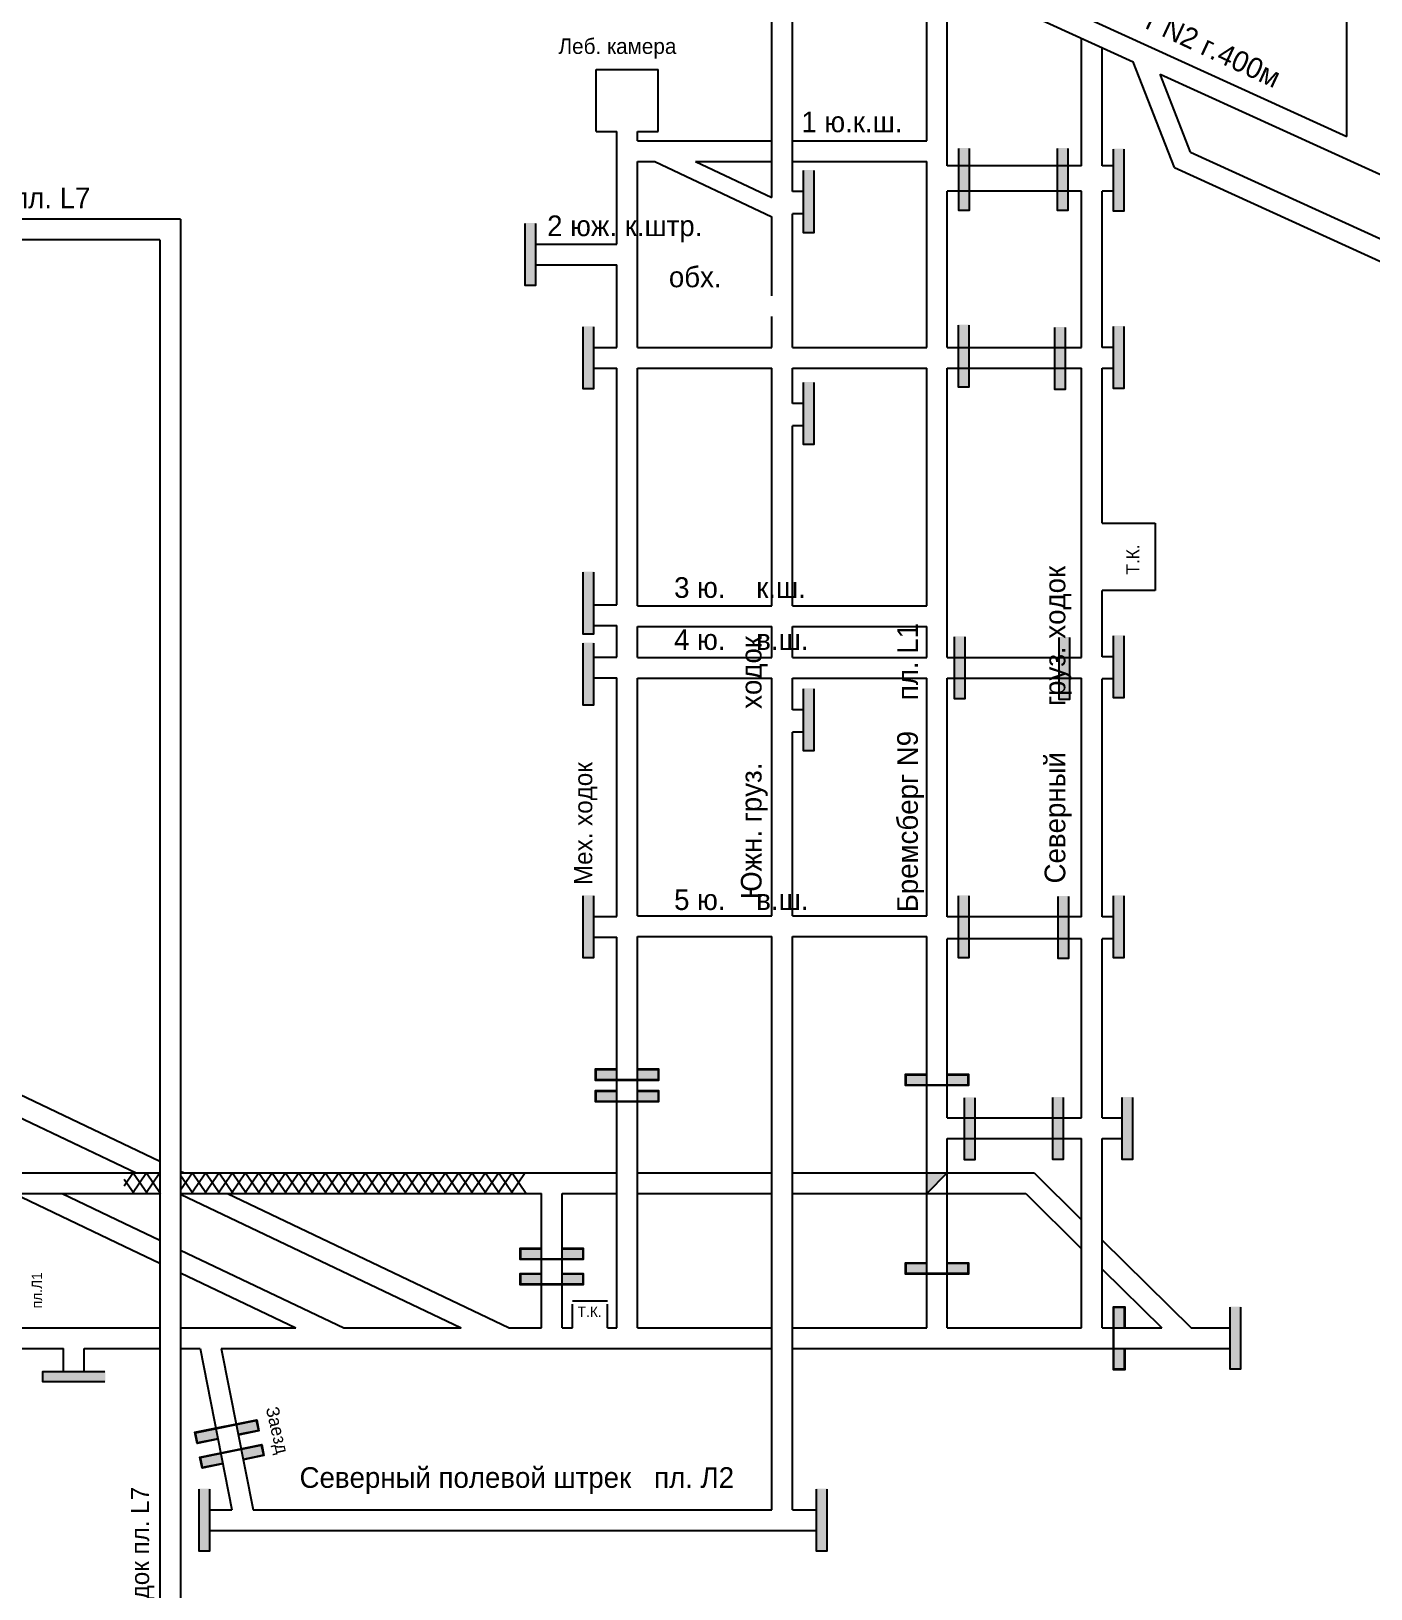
# Model space of a CAD drawing. Header units: millimetres. Extents: x -1405 to 845, y -609 to 518.
# Drawn here: x 71.1 to 330.5, y -354.2 to -52.7 of the extents above; entities that cross this region are included whole.
import ezdxf

# ---------------------------------------------------------------- set-up
doc = ezdxf.new("R2010")
doc.units = ezdxf.units.MM
doc.layers.add('Двери', color=7, linetype='Continuous')
doc.layers.add('Перемычки', color=7, linetype='Continuous')

msp = doc.modelspace()

# ---------------------------------------------------------------- hatches: boundary and pattern name
h = msp.add_hatch(color=256)
h.paths.add_polyline_path([(111.23, -324.44), (115.25, -323.63), (114.81, -321.47), (110.79, -322.28), (110.81, -322.38), (114.73, -321.59), (115.13, -323.55), (111.21, -324.34)])
h.paths.add_polyline_path([(106.89, -323.17), (110.81, -322.38), (110.79, -322.28), (106.87, -323.07)])
h.paths.add_polyline_path([(103.29, -326.04), (107.31, -325.23), (107.29, -325.13), (103.37, -325.92), (102.97, -323.96), (106.89, -323.17), (106.87, -323.07), (102.85, -323.89)])
h = msp.add_hatch(color=3)
h.paths.add_polyline_path([(115.13, -323.55), (114.73, -321.59), (110.81, -322.38), (111.21, -324.34)])
h.paths.add_polyline_path([(102.97, -323.96), (103.37, -325.92), (107.29, -325.13), (106.89, -323.17)])
h = msp.add_hatch(color=256)
h.paths.add_polyline_path([(112.19, -329.22), (116.21, -328.4), (115.78, -326.25), (111.76, -327.06), (111.78, -327.16), (115.7, -326.37), (116.1, -328.33), (112.17, -329.12)])
h.paths.add_polyline_path([(107.86, -327.95), (111.78, -327.16), (111.76, -327.06), (107.84, -327.85)])
h.paths.add_polyline_path([(104.26, -330.82), (108.27, -330.01), (108.25, -329.91), (104.33, -330.7), (103.94, -328.74), (107.86, -327.95), (107.84, -327.85), (103.82, -328.67)])
h = msp.add_hatch(color=3)
h.paths.add_polyline_path([(116.1, -328.33), (115.7, -326.37), (111.78, -327.16), (112.17, -329.12)])
h.paths.add_polyline_path([(103.94, -328.74), (104.33, -330.7), (108.25, -329.91), (107.86, -327.95)])
at = {"layer": 'Двери'}
h = msp.add_hatch(color=256, dxfattribs=at)
h.paths.add_polyline_path([(184.52, -253.58), (180.42, -253.58), (180.42, -255.78), (184.52, -255.78), (184.52, -255.68), (180.52, -255.68), (180.52, -253.68), (184.52, -253.68)])
h.paths.add_polyline_path([(188.52, -255.68), (184.52, -255.68), (184.52, -255.78), (188.52, -255.78)])
h.paths.add_polyline_path([(192.62, -253.58), (188.52, -253.58), (188.52, -253.68), (192.52, -253.68), (192.52, -255.68), (188.52, -255.68), (188.52, -255.78), (192.62, -255.78)])
h = msp.add_hatch(color=3, dxfattribs=at)
h.paths.add_polyline_path([(180.52, -253.68), (180.52, -255.68), (184.52, -255.68), (184.52, -253.68)])
h.paths.add_polyline_path([(192.52, -255.68), (192.52, -253.68), (188.52, -253.68), (188.52, -255.68)])
h = msp.add_hatch(color=256, dxfattribs=at)
h.paths.add_polyline_path([(244.52, -254.58), (240.42, -254.58), (240.42, -256.78), (244.52, -256.78), (244.52, -256.68), (240.52, -256.68), (240.52, -254.68), (244.52, -254.68)])
h.paths.add_polyline_path([(248.52, -256.68), (244.52, -256.68), (244.52, -256.78), (248.52, -256.78)])
h.paths.add_polyline_path([(252.62, -254.58), (248.52, -254.58), (248.52, -254.68), (252.52, -254.68), (252.52, -256.68), (248.52, -256.68), (248.52, -256.78), (252.62, -256.78)])
h = msp.add_hatch(color=3, dxfattribs=at)
h.paths.add_polyline_path([(240.52, -254.68), (240.52, -256.68), (244.52, -256.68), (244.52, -254.68)])
h.paths.add_polyline_path([(252.52, -256.68), (252.52, -254.68), (248.52, -254.68), (248.52, -256.68)])
h = msp.add_hatch(color=256, dxfattribs=at)
h.paths.add_polyline_path([(184.52, -257.74), (180.42, -257.74), (180.42, -259.94), (184.52, -259.94), (184.52, -259.84), (180.52, -259.84), (180.52, -257.84), (184.52, -257.84)])
h.paths.add_polyline_path([(188.52, -259.84), (184.52, -259.84), (184.52, -259.94), (188.52, -259.94)])
h.paths.add_polyline_path([(192.62, -257.74), (188.52, -257.74), (188.52, -257.84), (192.52, -257.84), (192.52, -259.84), (188.52, -259.84), (188.52, -259.94), (192.62, -259.94)])
h = msp.add_hatch(color=3, dxfattribs=at)
h.paths.add_polyline_path([(180.52, -257.84), (180.52, -259.84), (184.52, -259.84), (184.52, -257.84)])
h.paths.add_polyline_path([(192.52, -259.84), (192.52, -257.84), (188.52, -257.84), (188.52, -259.84)])
msp.add_hatch(color=256, dxfattribs=at).paths.add_polyline_path([(248.52, -273.69), (244.52, -273.69), (244.52, -277.69)])
h = msp.add_hatch(color=256, dxfattribs=at)
h.paths.add_polyline_path([(169.92, -288.26), (165.82, -288.26), (165.82, -290.46), (169.92, -290.46), (169.92, -290.36), (165.92, -290.36), (165.92, -288.36), (169.92, -288.36)])
h.paths.add_polyline_path([(173.92, -290.36), (169.92, -290.36), (169.92, -290.46), (173.92, -290.46)])
h.paths.add_polyline_path([(178.02, -288.26), (173.92, -288.26), (173.92, -288.36), (177.92, -288.36), (177.92, -290.36), (173.92, -290.36), (173.92, -290.46), (178.02, -290.46)])
h = msp.add_hatch(color=3, dxfattribs=at)
h.paths.add_polyline_path([(165.92, -288.36), (165.92, -290.36), (169.92, -290.36), (169.92, -288.36)])
h.paths.add_polyline_path([(177.92, -290.36), (177.92, -288.36), (173.92, -288.36), (173.92, -290.36)])
h = msp.add_hatch(color=256, dxfattribs=at)
h.paths.add_polyline_path([(244.52, -291.06), (240.42, -291.06), (240.42, -293.26), (244.52, -293.26), (244.52, -293.16), (240.52, -293.16), (240.52, -291.16), (244.52, -291.16)])
h.paths.add_polyline_path([(248.52, -293.16), (244.52, -293.16), (244.52, -293.26), (248.52, -293.26)])
h.paths.add_polyline_path([(252.62, -291.06), (248.52, -291.06), (248.52, -291.16), (252.52, -291.16), (252.52, -293.16), (248.52, -293.16), (248.52, -293.26), (252.62, -293.26)])
h = msp.add_hatch(color=3, dxfattribs=at)
h.paths.add_polyline_path([(240.52, -291.16), (240.52, -293.16), (244.52, -293.16), (244.52, -291.16)])
h.paths.add_polyline_path([(252.52, -293.16), (252.52, -291.16), (248.52, -291.16), (248.52, -293.16)])
h = msp.add_hatch(color=256, dxfattribs=at)
h.paths.add_polyline_path([(169.92, -293.13), (165.82, -293.13), (165.82, -295.33), (169.92, -295.33), (169.92, -295.23), (165.92, -295.23), (165.92, -293.23), (169.92, -293.23)])
h.paths.add_polyline_path([(173.92, -295.23), (169.92, -295.23), (169.92, -295.33), (173.92, -295.33)])
h.paths.add_polyline_path([(178.02, -293.13), (173.92, -293.13), (173.92, -293.23), (177.92, -293.23), (177.92, -295.23), (173.92, -295.23), (173.92, -295.33), (178.02, -295.33)])
h = msp.add_hatch(color=3, dxfattribs=at)
h.paths.add_polyline_path([(165.92, -293.23), (165.92, -295.23), (169.92, -295.23), (169.92, -293.23)])
h.paths.add_polyline_path([(177.92, -295.23), (177.92, -293.23), (173.92, -293.23), (173.92, -295.23)])
h = msp.add_hatch(color=256, dxfattribs=at)
h.paths.add_polyline_path([(282.88, -303.68), (282.88, -299.58), (280.68, -299.58), (280.68, -303.68), (280.78, -303.68), (280.78, -299.68), (282.78, -299.68), (282.78, -303.68)])
h.paths.add_polyline_path([(280.78, -307.68), (280.78, -303.68), (280.68, -303.68), (280.68, -307.68)])
h.paths.add_polyline_path([(282.88, -311.78), (282.88, -307.68), (282.78, -307.68), (282.78, -311.68), (280.78, -311.68), (280.78, -307.68), (280.68, -307.68), (280.68, -311.78)])
h = msp.add_hatch(color=3, dxfattribs=at)
h.paths.add_polyline_path([(282.78, -299.68), (280.78, -299.68), (280.78, -303.68), (282.78, -303.68)])
h.paths.add_polyline_path([(280.78, -311.68), (282.78, -311.68), (282.78, -307.68), (280.78, -307.68)])
at = {"layer": 'Перемычки'}
h = msp.add_hatch(color=256, dxfattribs=at)
h.paths.add_polyline_path([(252.86, -87.53), (252.86, -83.43), (252.76, -83.43), (252.76, -87.43), (250.76, -87.43), (250.76, -83.43), (250.66, -83.43), (250.66, -87.53)])
h.paths.add_polyline_path([(252.76, -83.43), (252.86, -83.43), (252.86, -75.33), (250.66, -75.33), (250.66, -83.43), (250.76, -83.43), (250.76, -75.43), (252.76, -75.43)])
h = msp.add_hatch(color=256, dxfattribs=at)
h.paths.add_polyline_path([(271.96, -87.53), (271.96, -83.43), (271.86, -83.43), (271.86, -87.43), (269.86, -87.43), (269.86, -83.43), (269.76, -83.43), (269.76, -87.53)])
h.paths.add_polyline_path([(271.86, -83.43), (271.96, -83.43), (271.96, -75.33), (269.76, -75.33), (269.76, -83.43), (269.86, -83.43), (269.86, -75.43), (271.86, -75.43)])
h = msp.add_hatch(color=3, dxfattribs=at)
h.paths.add_polyline_path([(250.76, -87.43), (252.76, -87.43), (252.76, -83.43), (250.76, -83.43)])
h.paths.add_polyline_path([(252.76, -79.43), (250.76, -79.43), (250.76, -83.43), (252.76, -83.43)])
h.paths.add_polyline_path([(252.76, -79.43), (252.76, -75.43), (250.76, -75.43), (250.76, -79.43)])
h = msp.add_hatch(color=3, dxfattribs=at)
h.paths.add_polyline_path([(269.86, -87.43), (271.86, -87.43), (271.86, -83.43), (269.86, -83.43)])
h.paths.add_polyline_path([(271.86, -79.43), (269.86, -79.43), (269.86, -83.43), (271.86, -83.43)])
h.paths.add_polyline_path([(271.86, -79.43), (271.86, -75.43), (269.86, -75.43), (269.86, -79.43)])
h = msp.add_hatch(color=256, dxfattribs=at)
h.paths.add_polyline_path([(282.78, -87.68), (282.78, -83.58), (282.68, -83.58), (282.68, -87.58), (280.68, -87.58), (280.68, -83.58), (280.58, -83.58), (280.58, -87.68)])
h.paths.add_polyline_path([(282.68, -83.58), (282.78, -83.58), (282.78, -75.48), (280.58, -75.48), (280.58, -83.58), (280.68, -83.58), (280.68, -75.58), (282.68, -75.58)])
h = msp.add_hatch(color=3, dxfattribs=at)
h.paths.add_polyline_path([(280.68, -87.58), (282.68, -87.58), (282.68, -83.58), (280.68, -83.58)])
h.paths.add_polyline_path([(282.68, -79.58), (280.68, -79.58), (280.68, -83.58), (282.68, -83.58)])
h.paths.add_polyline_path([(282.68, -79.58), (282.68, -75.58), (280.68, -75.58), (280.68, -79.58)])
h = msp.add_hatch(color=256, dxfattribs=at)
h.paths.add_polyline_path([(222.78, -91.84), (222.78, -87.74), (222.68, -87.74), (222.68, -91.74), (220.68, -91.74), (220.68, -87.74), (220.58, -87.74), (220.58, -91.84)])
h.paths.add_polyline_path([(222.68, -87.74), (222.78, -87.74), (222.78, -79.64), (220.58, -79.64), (220.58, -87.74), (220.68, -87.74), (220.68, -79.74), (222.68, -79.74)])
h = msp.add_hatch(color=3, dxfattribs=at)
h.paths.add_polyline_path([(220.68, -91.74), (222.68, -91.74), (222.68, -87.74), (220.68, -87.74)])
h.paths.add_polyline_path([(222.68, -83.74), (220.68, -83.74), (220.68, -87.74), (222.68, -87.74)])
h.paths.add_polyline_path([(222.68, -83.74), (222.68, -79.74), (220.68, -79.74), (220.68, -83.74)])
h = msp.add_hatch(color=256, dxfattribs=at)
h.paths.add_polyline_path([(168.87, -102.07), (168.87, -97.97), (168.77, -97.97), (168.77, -101.97), (166.77, -101.97), (166.77, -97.97), (166.67, -97.97), (166.67, -102.07)])
h.paths.add_polyline_path([(168.77, -97.97), (168.87, -97.97), (168.87, -89.87), (166.67, -89.87), (166.67, -97.97), (166.77, -97.97), (166.77, -89.97), (168.77, -89.97)])
h = msp.add_hatch(color=3, dxfattribs=at)
h.paths.add_polyline_path([(166.77, -101.97), (168.77, -101.97), (168.77, -97.97), (166.77, -97.97)])
h.paths.add_polyline_path([(168.77, -93.97), (166.77, -93.97), (166.77, -97.97), (168.77, -97.97)])
h.paths.add_polyline_path([(168.77, -93.97), (168.77, -89.97), (166.77, -89.97), (166.77, -93.97)])
h = msp.add_hatch(color=256, dxfattribs=at)
h.paths.add_polyline_path([(180.09, -122.07), (180.09, -117.97), (179.99, -117.97), (179.99, -121.97), (177.99, -121.97), (177.99, -117.97), (177.89, -117.97), (177.89, -122.07)])
h.paths.add_polyline_path([(179.99, -117.97), (180.09, -117.97), (180.09, -109.87), (177.89, -109.87), (177.89, -117.97), (177.99, -117.97), (177.99, -109.97), (179.99, -109.97)])
h = msp.add_hatch(color=3, dxfattribs=at)
h.paths.add_polyline_path([(177.99, -121.97), (179.99, -121.97), (179.99, -117.97), (177.99, -117.97)])
h.paths.add_polyline_path([(179.99, -113.97), (177.99, -113.97), (177.99, -117.97), (179.99, -117.97)])
h.paths.add_polyline_path([(179.99, -113.97), (179.99, -109.97), (177.99, -109.97), (177.99, -113.97)])
h = msp.add_hatch(color=256, dxfattribs=at)
h.paths.add_polyline_path([(252.78, -121.76), (252.78, -117.66), (252.68, -117.66), (252.68, -121.66), (250.68, -121.66), (250.68, -117.66), (250.58, -117.66), (250.58, -121.76)])
h.paths.add_polyline_path([(252.68, -117.66), (252.78, -117.66), (252.78, -109.56), (250.58, -109.56), (250.58, -117.66), (250.68, -117.66), (250.68, -109.66), (252.68, -109.66)])
h = msp.add_hatch(color=3, dxfattribs=at)
h.paths.add_polyline_path([(250.68, -121.66), (252.68, -121.66), (252.68, -117.66), (250.68, -117.66)])
h.paths.add_polyline_path([(252.68, -113.66), (250.68, -113.66), (250.68, -117.66), (252.68, -117.66)])
h.paths.add_polyline_path([(252.68, -113.66), (252.68, -109.66), (250.68, -109.66), (250.68, -113.66)])
h = msp.add_hatch(color=256, dxfattribs=at)
h.paths.add_polyline_path([(271.45, -122.17), (271.45, -118.07), (271.35, -118.07), (271.35, -122.07), (269.35, -122.07), (269.35, -118.07), (269.25, -118.07), (269.25, -122.17)])
h.paths.add_polyline_path([(271.35, -118.07), (271.45, -118.07), (271.45, -109.97), (269.25, -109.97), (269.25, -118.07), (269.35, -118.07), (269.35, -110.07), (271.35, -110.07)])
h = msp.add_hatch(color=3, dxfattribs=at)
h.paths.add_polyline_path([(269.35, -122.07), (271.35, -122.07), (271.35, -118.07), (269.35, -118.07)])
h.paths.add_polyline_path([(271.35, -114.07), (269.35, -114.07), (269.35, -118.07), (271.35, -118.07)])
h.paths.add_polyline_path([(271.35, -114.07), (271.35, -110.07), (269.35, -110.07), (269.35, -114.07)])
h = msp.add_hatch(color=256, dxfattribs=at)
h.paths.add_polyline_path([(282.78, -122), (282.78, -117.9), (282.68, -117.9), (282.68, -121.9), (280.68, -121.9), (280.68, -117.9), (280.58, -117.9), (280.58, -122)])
h.paths.add_polyline_path([(282.68, -117.9), (282.78, -117.9), (282.78, -109.8), (280.58, -109.8), (280.58, -117.9), (280.68, -117.9), (280.68, -109.9), (282.68, -109.9)])
h = msp.add_hatch(color=3, dxfattribs=at)
h.paths.add_polyline_path([(280.68, -121.9), (282.68, -121.9), (282.68, -117.9), (280.68, -117.9)])
h.paths.add_polyline_path([(282.68, -113.9), (280.68, -113.9), (280.68, -117.9), (282.68, -117.9)])
h.paths.add_polyline_path([(282.68, -113.9), (282.68, -109.9), (280.68, -109.9), (280.68, -113.9)])
h = msp.add_hatch(color=256, dxfattribs=at)
h.paths.add_polyline_path([(222.78, -132.85), (222.78, -128.75), (222.68, -128.75), (222.68, -132.75), (220.68, -132.75), (220.68, -128.75), (220.58, -128.75), (220.58, -132.85)])
h.paths.add_polyline_path([(222.68, -128.75), (222.78, -128.75), (222.78, -120.65), (220.58, -120.65), (220.58, -128.75), (220.68, -128.75), (220.68, -120.75), (222.68, -120.75)])
h = msp.add_hatch(color=3, dxfattribs=at)
h.paths.add_polyline_path([(220.68, -132.75), (222.68, -132.75), (222.68, -128.75), (220.68, -128.75)])
h.paths.add_polyline_path([(222.68, -124.75), (220.68, -124.75), (220.68, -128.75), (222.68, -128.75)])
h.paths.add_polyline_path([(222.68, -124.75), (222.68, -120.75), (220.68, -120.75), (220.68, -124.75)])
h = msp.add_hatch(color=256, dxfattribs=at)
h.paths.add_polyline_path([(180.09, -169.54), (180.09, -165.44), (179.99, -165.44), (179.99, -169.44), (177.99, -169.44), (177.99, -165.44), (177.89, -165.44), (177.89, -169.54)])
h.paths.add_polyline_path([(179.99, -165.44), (180.09, -165.44), (180.09, -157.34), (177.89, -157.34), (177.89, -165.44), (177.99, -165.44), (177.99, -157.44), (179.99, -157.44)])
h = msp.add_hatch(color=3, dxfattribs=at)
h.paths.add_polyline_path([(177.99, -169.44), (179.99, -169.44), (179.99, -165.44), (177.99, -165.44)])
h.paths.add_polyline_path([(179.99, -161.44), (177.99, -161.44), (177.99, -165.44), (179.99, -165.44)])
h.paths.add_polyline_path([(179.99, -161.44), (179.99, -157.44), (177.99, -157.44), (177.99, -161.44)])
h = msp.add_hatch(color=256, dxfattribs=at)
h.paths.add_polyline_path([(180.09, -183.29), (180.09, -179.19), (179.99, -179.19), (179.99, -183.19), (177.99, -183.19), (177.99, -179.19), (177.89, -179.19), (177.89, -183.29)])
h.paths.add_polyline_path([(179.99, -179.19), (180.09, -179.19), (180.09, -171.09), (177.89, -171.09), (177.89, -179.19), (177.99, -179.19), (177.99, -171.19), (179.99, -171.19)])
h = msp.add_hatch(color=3, dxfattribs=at)
h.paths.add_polyline_path([(177.99, -183.19), (179.99, -183.19), (179.99, -179.19), (177.99, -179.19)])
h.paths.add_polyline_path([(179.99, -175.19), (177.99, -175.19), (177.99, -179.19), (179.99, -179.19)])
h.paths.add_polyline_path([(179.99, -175.19), (179.99, -171.19), (177.99, -171.19), (177.99, -175.19)])
h = msp.add_hatch(color=256, dxfattribs=at)
h.paths.add_polyline_path([(252.02, -182.05), (252.02, -177.95), (251.92, -177.95), (251.92, -181.95), (249.92, -181.95), (249.92, -177.95), (249.82, -177.95), (249.82, -182.05)])
h.paths.add_polyline_path([(251.92, -177.95), (252.02, -177.95), (252.02, -169.85), (249.82, -169.85), (249.82, -177.95), (249.92, -177.95), (249.92, -169.95), (251.92, -169.95)])
h = msp.add_hatch(color=3, dxfattribs=at)
h.paths.add_polyline_path([(249.92, -181.95), (251.92, -181.95), (251.92, -177.95), (249.92, -177.95)])
h.paths.add_polyline_path([(251.92, -173.95), (249.92, -173.95), (249.92, -177.95), (251.92, -177.95)])
h.paths.add_polyline_path([(251.92, -173.95), (251.92, -169.95), (249.92, -169.95), (249.92, -173.95)])
h = msp.add_hatch(color=256, dxfattribs=at)
h.paths.add_polyline_path([(272.29, -182.2), (272.29, -178.1), (272.19, -178.1), (272.19, -182.1), (270.19, -182.1), (270.19, -178.1), (270.09, -178.1), (270.09, -182.2)])
h.paths.add_polyline_path([(272.19, -178.1), (272.29, -178.1), (272.29, -170), (270.09, -170), (270.09, -178.1), (270.19, -178.1), (270.19, -170.1), (272.19, -170.1)])
h = msp.add_hatch(color=3, dxfattribs=at)
h.paths.add_polyline_path([(270.19, -182.1), (272.19, -182.1), (272.19, -178.1), (270.19, -178.1)])
h.paths.add_polyline_path([(272.19, -174.1), (270.19, -174.1), (270.19, -178.1), (272.19, -178.1)])
h.paths.add_polyline_path([(272.19, -174.1), (272.19, -170.1), (270.19, -170.1), (270.19, -174.1)])
h = msp.add_hatch(color=256, dxfattribs=at)
h.paths.add_polyline_path([(282.78, -181.85), (282.78, -177.75), (282.68, -177.75), (282.68, -181.75), (280.68, -181.75), (280.68, -177.75), (280.58, -177.75), (280.58, -181.85)])
h.paths.add_polyline_path([(282.68, -177.75), (282.78, -177.75), (282.78, -169.65), (280.58, -169.65), (280.58, -177.75), (280.68, -177.75), (280.68, -169.75), (282.68, -169.75)])
h = msp.add_hatch(color=3, dxfattribs=at)
h.paths.add_polyline_path([(280.68, -181.75), (282.68, -181.75), (282.68, -177.75), (280.68, -177.75)])
h.paths.add_polyline_path([(282.68, -173.75), (280.68, -173.75), (280.68, -177.75), (282.68, -177.75)])
h.paths.add_polyline_path([(282.68, -173.75), (282.68, -169.75), (280.68, -169.75), (280.68, -173.75)])
h = msp.add_hatch(color=256, dxfattribs=at)
h.paths.add_polyline_path([(222.78, -192.13), (222.78, -188.03), (222.68, -188.03), (222.68, -192.03), (220.68, -192.03), (220.68, -188.03), (220.58, -188.03), (220.58, -192.13)])
h.paths.add_polyline_path([(222.68, -188.03), (222.78, -188.03), (222.78, -179.93), (220.58, -179.93), (220.58, -188.03), (220.68, -188.03), (220.68, -180.03), (222.68, -180.03)])
h = msp.add_hatch(color=3, dxfattribs=at)
h.paths.add_polyline_path([(220.68, -192.03), (222.68, -192.03), (222.68, -188.03), (220.68, -188.03)])
h.paths.add_polyline_path([(222.68, -184.03), (220.68, -184.03), (220.68, -188.03), (222.68, -188.03)])
h.paths.add_polyline_path([(222.68, -184.03), (222.68, -180.03), (220.68, -180.03), (220.68, -184.03)])
h = msp.add_hatch(color=256, dxfattribs=at)
h.paths.add_polyline_path([(180.09, -232.16), (180.09, -228.06), (179.99, -228.06), (179.99, -232.06), (177.99, -232.06), (177.99, -228.06), (177.89, -228.06), (177.89, -232.16)])
h.paths.add_polyline_path([(179.99, -228.06), (180.09, -228.06), (180.09, -219.96), (177.89, -219.96), (177.89, -228.06), (177.99, -228.06), (177.99, -220.06), (179.99, -220.06)])
h = msp.add_hatch(color=256, dxfattribs=at)
h.paths.add_polyline_path([(252.78, -232.19), (252.78, -228.09), (252.68, -228.09), (252.68, -232.09), (250.68, -232.09), (250.68, -228.09), (250.58, -228.09), (250.58, -232.19)])
h.paths.add_polyline_path([(252.68, -228.09), (252.78, -228.09), (252.78, -219.99), (250.58, -219.99), (250.58, -228.09), (250.68, -228.09), (250.68, -220.09), (252.68, -220.09)])
h = msp.add_hatch(color=256, dxfattribs=at)
h.paths.add_polyline_path([(282.78, -232.17), (282.78, -228.07), (282.68, -228.07), (282.68, -232.07), (280.68, -232.07), (280.68, -228.07), (280.58, -228.07), (280.58, -232.17)])
h.paths.add_polyline_path([(282.68, -228.07), (282.78, -228.07), (282.78, -219.97), (280.58, -219.97), (280.58, -228.07), (280.68, -228.07), (280.68, -220.07), (282.68, -220.07)])
h = msp.add_hatch(color=3, dxfattribs=at)
h.paths.add_polyline_path([(177.99, -232.06), (179.99, -232.06), (179.99, -228.06), (177.99, -228.06)])
h.paths.add_polyline_path([(179.99, -224.06), (177.99, -224.06), (177.99, -228.06), (179.99, -228.06)])
h.paths.add_polyline_path([(179.99, -224.06), (179.99, -220.06), (177.99, -220.06), (177.99, -224.06)])
h = msp.add_hatch(color=3, dxfattribs=at)
h.paths.add_polyline_path([(250.68, -232.09), (252.68, -232.09), (252.68, -228.09), (250.68, -228.09)])
h.paths.add_polyline_path([(252.68, -224.09), (250.68, -224.09), (250.68, -228.09), (252.68, -228.09)])
h.paths.add_polyline_path([(252.68, -224.09), (252.68, -220.09), (250.68, -220.09), (250.68, -224.09)])
h = msp.add_hatch(color=256, dxfattribs=at)
h.paths.add_polyline_path([(272.11, -232.29), (272.11, -228.19), (272.01, -228.19), (272.01, -232.19), (270.01, -232.19), (270.01, -228.19), (269.91, -228.19), (269.91, -232.29)])
h.paths.add_polyline_path([(272.01, -228.19), (272.11, -228.19), (272.11, -220.09), (269.91, -220.09), (269.91, -228.19), (270.01, -228.19), (270.01, -220.19), (272.01, -220.19)])
h = msp.add_hatch(color=3, dxfattribs=at)
h.paths.add_polyline_path([(270.01, -232.19), (272.01, -232.19), (272.01, -228.19), (270.01, -228.19)])
h.paths.add_polyline_path([(272.01, -224.19), (270.01, -224.19), (270.01, -228.19), (272.01, -228.19)])
h.paths.add_polyline_path([(272.01, -224.19), (272.01, -220.19), (270.01, -220.19), (270.01, -224.19)])
h = msp.add_hatch(color=3, dxfattribs=at)
h.paths.add_polyline_path([(280.68, -232.07), (282.68, -232.07), (282.68, -228.07), (280.68, -228.07)])
h.paths.add_polyline_path([(282.68, -224.07), (280.68, -224.07), (280.68, -228.07), (282.68, -228.07)])
h.paths.add_polyline_path([(282.68, -224.07), (282.68, -220.07), (280.68, -220.07), (280.68, -224.07)])
h = msp.add_hatch(color=256, dxfattribs=at)
h.paths.add_polyline_path([(253.95, -271.24), (253.95, -267.14), (253.85, -267.14), (253.85, -271.14), (251.85, -271.14), (251.85, -267.14), (251.75, -267.14), (251.75, -271.24)])
h.paths.add_polyline_path([(253.85, -267.14), (253.95, -267.14), (253.95, -259.04), (251.75, -259.04), (251.75, -267.14), (251.85, -267.14), (251.85, -259.14), (253.85, -259.14)])
h = msp.add_hatch(color=3, dxfattribs=at)
h.paths.add_polyline_path([(251.85, -271.14), (253.85, -271.14), (253.85, -267.14), (251.85, -267.14)])
h.paths.add_polyline_path([(253.85, -263.14), (251.85, -263.14), (251.85, -267.14), (253.85, -267.14)])
h.paths.add_polyline_path([(253.85, -263.14), (253.85, -259.14), (251.85, -259.14), (251.85, -263.14)])
h = msp.add_hatch(color=256, dxfattribs=at)
h.paths.add_polyline_path([(271.02, -271.18), (271.02, -267.08), (270.92, -267.08), (270.92, -271.08), (268.92, -271.08), (268.92, -267.08), (268.82, -267.08), (268.82, -271.18)])
h.paths.add_polyline_path([(270.92, -267.08), (271.02, -267.08), (271.02, -258.98), (268.82, -258.98), (268.82, -267.08), (268.92, -267.08), (268.92, -259.08), (270.92, -259.08)])
h = msp.add_hatch(color=3, dxfattribs=at)
h.paths.add_polyline_path([(268.92, -271.08), (270.92, -271.08), (270.92, -267.08), (268.92, -267.08)])
h.paths.add_polyline_path([(270.92, -263.08), (268.92, -263.08), (268.92, -267.08), (270.92, -267.08)])
h.paths.add_polyline_path([(270.92, -263.08), (270.92, -259.08), (268.92, -259.08), (268.92, -263.08)])
h = msp.add_hatch(color=256, dxfattribs=at)
h.paths.add_polyline_path([(284.44, -271.18), (284.44, -267.08), (284.34, -267.08), (284.34, -271.08), (282.34, -271.08), (282.34, -267.08), (282.24, -267.08), (282.24, -271.18)])
h.paths.add_polyline_path([(284.34, -267.08), (284.44, -267.08), (284.44, -258.98), (282.24, -258.98), (282.24, -267.08), (282.34, -267.08), (282.34, -259.08), (284.34, -259.08)])
h = msp.add_hatch(color=3, dxfattribs=at)
h.paths.add_polyline_path([(282.34, -271.08), (284.34, -271.08), (284.34, -267.08), (282.34, -267.08)])
h.paths.add_polyline_path([(284.34, -263.08), (282.34, -263.08), (282.34, -267.08), (284.34, -267.08)])
h.paths.add_polyline_path([(284.34, -263.08), (284.34, -259.08), (282.34, -259.08), (282.34, -263.08)])
h = msp.add_hatch(color=256, dxfattribs=at)
h.paths.add_polyline_path([(305.4, -311.78), (305.4, -307.68), (305.3, -307.68), (305.3, -311.68), (303.3, -311.68), (303.3, -307.68), (303.2, -307.68), (303.2, -311.78)])
h.paths.add_polyline_path([(305.3, -307.68), (305.4, -307.68), (305.4, -299.58), (303.2, -299.58), (303.2, -307.68), (303.3, -307.68), (303.3, -299.68), (305.3, -299.68)])
h = msp.add_hatch(color=3, dxfattribs=at)
h.paths.add_polyline_path([(303.3, -311.68), (305.3, -311.68), (305.3, -307.68), (303.3, -307.68)])
h.paths.add_polyline_path([(305.3, -303.68), (303.3, -303.68), (303.3, -307.68), (305.3, -307.68)])
h.paths.add_polyline_path([(305.3, -303.68), (305.3, -299.68), (303.3, -299.68), (303.3, -303.68)])
h = msp.add_hatch(color=256, dxfattribs=at)
h.paths.add_polyline_path([(73.3, -314.2), (77.4, -314.2), (77.4, -314.1), (73.4, -314.1), (73.4, -312.1), (77.4, -312.1), (77.4, -312), (73.3, -312)])
h.paths.add_polyline_path([(77.4, -314.1), (77.4, -314.2), (85.5, -314.2), (85.5, -312), (77.4, -312), (77.4, -312.1), (85.4, -312.1), (85.4, -314.1)])
h = msp.add_hatch(color=3, dxfattribs=at)
h.paths.add_polyline_path([(73.4, -312.1), (73.4, -314.1), (77.4, -314.1), (77.4, -312.1)])
h.paths.add_polyline_path([(81.4, -314.1), (81.4, -312.1), (77.4, -312.1), (77.4, -314.1)])
h.paths.add_polyline_path([(81.4, -314.1), (85.4, -314.1), (85.4, -312.1), (81.4, -312.1)])
h = msp.add_hatch(color=256, dxfattribs=at)
h.paths.add_polyline_path([(105.76, -346.98), (105.76, -342.88), (105.66, -342.88), (105.66, -346.88), (103.66, -346.88), (103.66, -342.88), (103.56, -342.88), (103.56, -346.98)])
h.paths.add_polyline_path([(105.66, -342.88), (105.76, -342.88), (105.76, -334.78), (103.56, -334.78), (103.56, -342.88), (103.66, -342.88), (103.66, -334.88), (105.66, -334.88)])
h = msp.add_hatch(color=3, dxfattribs=at)
h.paths.add_polyline_path([(103.66, -346.88), (105.66, -346.88), (105.66, -342.88), (103.66, -342.88)])
h.paths.add_polyline_path([(105.66, -338.88), (103.66, -338.88), (103.66, -342.88), (105.66, -342.88)])
h.paths.add_polyline_path([(105.66, -338.88), (105.66, -334.88), (103.66, -334.88), (103.66, -338.88)])
h = msp.add_hatch(color=256, dxfattribs=at)
h.paths.add_polyline_path([(225.27, -346.98), (225.27, -342.88), (225.17, -342.88), (225.17, -346.88), (223.17, -346.88), (223.17, -342.88), (223.07, -342.88), (223.07, -346.98)])
h.paths.add_polyline_path([(225.17, -342.88), (225.27, -342.88), (225.27, -334.78), (223.07, -334.78), (223.07, -342.88), (223.17, -342.88), (223.17, -334.88), (225.17, -334.88)])
h = msp.add_hatch(color=3, dxfattribs=at)
h.paths.add_polyline_path([(223.17, -346.88), (225.17, -346.88), (225.17, -342.88), (223.17, -342.88)])
h.paths.add_polyline_path([(225.17, -338.88), (223.17, -338.88), (223.17, -342.88), (225.17, -342.88)])
h.paths.add_polyline_path([(225.17, -338.88), (225.17, -334.88), (223.17, -334.88), (223.17, -338.88)])

# ---------------------------------------------------------------- linework, layer by layer
for p, q in [((325.84, -73.13), (325.84, 287.32)), ((118.88, 16.89), (284.51, -58.67)), ((214.52, -84.95), (214.52, -26.74)), ((218.52, -83.8), (218.52, -28.56)), ((244.52, -73.97), (244.52, -40.42)), ((248.52, -78.82), (248.52, -42.25)), ((266.14, -45.89), (325.84, -73.13)), ((274.52, -78.82), (274.52, -54.11)), ((278.52, -65.1), (278.52, -55.94)), ((180.52, -72.19), (180.52, -60.19)), ((180.52, -60.19), (192.52, -60.19)), ((192.52, -64.19), (192.52, -60.19)), ((292.47, -79.11), (284.51, -58.67)), ((295.61, -76.14), (289.73, -61.05)), ((289.73, -61.05), (361.4, -93.75)), ((192.52, -72.19), (192.52, -64.19)), ((278.52, -78.82), (278.52, -65.1)), ((180.52, -72.19), (184.52, -72.19)), ((184.52, -93.97), (184.52, -72.19)), ((188.52, -73.97), (188.52, -72.19)), ((188.52, -72.19), (192.52, -72.19)), ((188.52, -73.97), (201.24, -73.97)), ((201.24, -73.97), (214.52, -73.97)), ((218.52, -73.97), (244.52, -73.97)), ((188.52, -77.97), (191.91, -77.97)), ((188.52, -107.97), (188.52, -77.97)), ((191.91, -77.97), (214.52, -88.69)), ((199.79, -77.97), (214.52, -84.95)), ((199.79, -77.97), (214.52, -77.97)), ((218.52, -77.97), (244.52, -77.97)), ((244.52, -113.97), (244.52, -77.97)), ((295.61, -76.14), (349.07, -100.53)), ((274.52, -78.82), (248.52, -78.82)), ((280.68, -78.82), (278.52, -78.82)), ((292.47, -79.11), (344.68, -102.92)), ((220.68, -83.8), (218.52, -83.8)), ((248.52, -113.97), (248.52, -83.72)), ((274.52, -83.72), (248.52, -83.72)), ((274.52, -113.97), (274.52, -83.72)), ((280.68, -83.72), (278.52, -83.72)), ((278.52, -113.97), (278.52, -83.72)), ((100.06, -89.11), (-20.89, -89.11)), ((100.06, -89.11), (100.06, -404.94)), ((214.52, -103.97), (214.52, -88.69)), ((218.52, -113.97), (218.52, -88.07)), ((220.68, -88.07), (218.52, -88.07)), ((96.06, -93.11), (-20.89, -93.11)), ((96.06, -93.11), (96.06, -404.92)), ((168.77, -93.97), (184.52, -93.97)), ((168.77, -97.97), (170.01, -97.97)), ((170.01, -97.97), (184.52, -97.97)), ((184.52, -107.97), (184.52, -97.97)), ((184.52, -113.97), (184.52, -107.97)), ((188.52, -113.97), (188.52, -107.97)), ((214.52, -113.97), (214.52, -107.97)), ((179.99, -113.97), (184.52, -113.97)), ((188.52, -113.97), (214.52, -113.97)), ((218.52, -113.97), (244.52, -113.97)), ((248.52, -113.97), (274.52, -113.97)), ((280.68, -113.97), (278.52, -113.97)), ((179.99, -117.97), (184.52, -117.97)), ((184.52, -163.78), (184.52, -117.97)), ((188.52, -163.97), (188.52, -117.97)), ((188.52, -117.97), (214.52, -117.97)), ((214.52, -163.97), (214.52, -117.97)), ((218.52, -117.97), (244.52, -117.97)), ((218.52, -124.82), (218.52, -117.97)), ((244.52, -163.97), (244.52, -117.97)), ((248.52, -173.97), (248.52, -117.97)), ((248.52, -117.97), (274.52, -117.97)), ((274.52, -173.97), (274.52, -117.97)), ((278.52, -147.94), (278.52, -117.97)), ((278.52, -117.97), (280.68, -117.97)), ((220.68, -124.82), (218.52, -124.82)), ((218.52, -163.97), (218.52, -129.09)), ((220.68, -129.09), (218.52, -129.09)), ((278.52, -147.94), (288.78, -147.94)), ((288.78, -147.94), (288.78, -161)), ((288.78, -161), (278.52, -161)), ((278.52, -173.81), (278.52, -161)), ((179.99, -163.78), (184.52, -163.78)), ((188.52, -163.97), (214.52, -163.97)), ((218.52, -163.97), (244.52, -163.97)), ((179.99, -167.78), (184.52, -167.78)), ((184.52, -173.9), (184.52, -167.78)), ((188.52, -173.97), (188.52, -167.97)), ((188.52, -167.97), (214.52, -167.97)), ((214.52, -173.97), (214.52, -167.97)), ((218.52, -173.97), (218.52, -167.97)), ((218.52, -167.97), (244.52, -167.97)), ((244.52, -173.97), (244.52, -167.97)), ((179.99, -173.9), (184.52, -173.9)), ((188.52, -173.97), (214.52, -173.97)), ((218.52, -173.97), (244.52, -173.97)), ((248.52, -173.97), (274.52, -173.97)), ((278.52, -172.37), (278.52, -172.37)), ((280.68, -173.81), (278.52, -173.81)), ((179.99, -177.9), (184.52, -177.9)), ((184.52, -224.06), (184.52, -177.9)), ((188.52, -223.97), (188.52, -177.97)), ((188.52, -177.97), (214.52, -177.97)), ((214.52, -223.97), (214.52, -177.97)), ((218.52, -177.97), (244.52, -177.97)), ((218.52, -184.1), (218.52, -177.97)), ((244.52, -223.97), (244.52, -177.97)), ((248.52, -224.15), (248.52, -177.97)), ((248.52, -177.97), (274.52, -177.97)), ((274.52, -224.15), (274.52, -177.97)), ((280.68, -178.08), (278.52, -178.08)), ((278.52, -224.13), (278.52, -178.08)), ((220.68, -184.1), (218.52, -184.1)), ((218.52, -223.97), (218.52, -188.37)), ((220.68, -188.37), (218.52, -188.37)), ((179.99, -224.06), (184.52, -224.06)), ((188.52, -223.97), (214.52, -223.97)), ((218.52, -223.97), (244.52, -223.97)), ((274.52, -224.15), (248.52, -224.15)), ((280.68, -224.13), (278.52, -224.13)), ((179.99, -228.06), (184.52, -228.06)), ((184.52, -303.69), (184.52, -228.06)), ((188.52, -303.69), (188.52, -227.97)), ((188.52, -227.97), (214.52, -227.97)), ((214.52, -338.89), (214.52, -227.97)), ((218.52, -338.89), (218.52, -227.97)), ((218.52, -227.97), (244.52, -227.97)), ((244.52, -303.69), (244.52, -227.97)), ((274.52, -228.42), (248.52, -228.42)), ((248.52, -263.01), (248.52, -228.42)), ((274.52, -263.01), (274.52, -228.42)), ((280.68, -228.4), (278.52, -228.4)), ((278.52, -263.01), (278.52, -228.4)), ((48.01, -252.96), (91.48, -273.69)), ((64.47, -256.37), (96.06, -271.44)), ((248.52, -263.01), (251.96, -263.01)), ((251.96, -263.01), (274.52, -263.01)), ((278.52, -263.01), (282.24, -263.01)), ((248.52, -303.69), (248.52, -267.01)), ((248.52, -267.01), (271.08, -267.01)), ((271.08, -267.01), (274.52, -267.01)), ((274.52, -303.69), (274.52, -267.01)), ((278.52, -303.69), (278.52, -267.01)), ((278.52, -267.01), (282.24, -267.01)), ((-56.81, -273.69), (96.06, -273.69)), ((90.91, -273.69), (89.16, -276.24)), ((93.48, -273.69), (90.75, -277.69)), ((90.91, -273.69), (93.64, -277.69)), ((96.06, -273.69), (93.33, -277.69)), ((93.48, -273.69), (96.21, -277.69)), ((100.06, -273.35), (100.78, -273.69)), ((100.06, -273.69), (184.52, -273.69)), ((102.36, -273.69), (100.06, -277.05)), ((100.06, -274.1), (102.51, -277.69)), ((104.94, -273.69), (102.21, -277.69)), ((102.36, -273.69), (105.09, -277.69)), ((107.52, -273.69), (104.79, -277.69)), ((104.94, -273.69), (107.67, -277.69)), ((110.09, -273.69), (107.36, -277.69)), ((107.52, -273.69), (110.25, -277.69)), ((112.67, -273.69), (109.94, -277.69)), ((110.09, -273.69), (112.82, -277.69)), ((115.25, -273.69), (112.52, -277.69)), ((112.67, -273.69), (115.4, -277.69)), ((117.83, -273.69), (115.1, -277.69)), ((115.25, -273.69), (117.98, -277.69)), ((120.41, -273.69), (117.68, -277.69)), ((117.83, -273.69), (120.56, -277.69)), ((122.99, -273.69), (120.26, -277.69)), ((120.41, -273.69), (123.14, -277.69)), ((125.56, -273.69), (122.83, -277.69)), ((122.99, -273.69), (125.71, -277.69)), ((128.14, -273.69), (125.41, -277.69)), ((125.56, -273.69), (128.29, -277.69)), ((130.72, -273.69), (127.99, -277.69)), ((128.14, -273.69), (130.87, -277.69)), ((133.3, -273.69), (130.57, -277.69)), ((130.72, -273.69), (133.45, -277.69)), ((135.88, -273.69), (133.15, -277.69)), ((133.3, -273.69), (136.03, -277.69)), ((138.45, -273.69), (135.72, -277.69)), ((135.88, -273.69), (138.61, -277.69)), ((141.03, -273.69), (138.3, -277.69)), ((138.45, -273.69), (141.18, -277.69)), ((143.61, -273.69), (140.88, -277.69)), ((141.03, -273.69), (143.76, -277.69)), ((146.19, -273.69), (143.46, -277.69)), ((143.61, -273.69), (146.34, -277.69)), ((148.77, -273.69), (146.04, -277.69)), ((146.19, -273.69), (148.92, -277.69)), ((151.34, -273.69), (148.62, -277.69)), ((148.77, -273.69), (151.5, -277.69)), ((153.92, -273.69), (151.19, -277.69)), ((151.34, -273.69), (154.07, -277.69)), ((156.5, -273.69), (153.77, -277.69)), ((153.92, -273.69), (156.65, -277.69)), ((159.08, -273.69), (156.35, -277.69)), ((156.5, -273.69), (159.23, -277.69)), ((161.66, -273.69), (158.93, -277.69)), ((159.08, -273.69), (161.81, -277.69)), ((164.24, -273.69), (161.51, -277.69)), ((161.66, -273.69), (164.39, -277.69)), ((166.81, -273.69), (164.08, -277.69)), ((164.24, -273.69), (166.97, -277.69)), ((188.52, -273.69), (214.52, -273.69)), ((218.52, -273.69), (265.34, -273.69)), ((248.52, -273.69), (244.52, -277.69)), ((265.34, -273.69), (274.52, -282.75)), ((89.16, -274.91), (91.06, -277.69)), ((67.55, -277.69), (89.16, -277.69)), ((67.88, -277.69), (89.16, -287.84)), ((77.17, -277.69), (89.16, -283.41)), ((89.16, -277.69), (96.06, -277.69)), ((100.06, -277.69), (169.92, -277.69)), ((100.06, -277.78), (154.39, -303.69)), ((109.16, -277.69), (163.68, -303.69)), ((169.92, -303.69), (169.92, -277.69)), ((173.92, -303.69), (173.92, -277.69)), ((173.92, -277.69), (184.52, -277.69)), ((188.52, -277.69), (214.52, -277.69)), ((218.52, -277.69), (263.69, -277.69)), ((263.69, -277.69), (274.52, -288.36)), ((89.16, -283.41), (96.06, -286.7)), ((89.16, -287.84), (96.06, -291.13)), ((100.06, -288.61), (131.68, -303.69)), ((278.52, -286.69), (295.75, -303.69)), ((278.52, -292.31), (290.05, -303.69)), ((100.06, -293.04), (122.39, -303.69)), ((175.94, -298.46), (182.71, -298.46)), ((175.94, -303.69), (175.94, -299.07)), ((182.71, -303.69), (182.71, -299.07)), ((67.55, -303.69), (89.16, -303.69)), ((89.16, -303.69), (96.06, -303.69)), ((100.06, -303.69), (122.39, -303.69)), ((131.68, -303.69), (154.39, -303.69)), ((163.68, -303.69), (169.92, -303.69)), ((173.92, -303.69), (175.94, -303.69)), ((182.71, -303.69), (184.52, -303.69)), ((188.52, -303.69), (214.52, -303.69)), ((218.52, -303.69), (244.52, -303.69)), ((248.52, -303.69), (274.52, -303.69)), ((278.52, -303.69), (290.05, -303.69)), ((295.75, -303.69), (303.3, -303.69)), ((66.18, -307.69), (77.38, -307.69)), ((77.38, -312.1), (77.38, -307.69)), ((81.38, -312.1), (81.38, -307.69)), ((81.38, -307.69), (88.09, -307.69)), ((85.2, -307.69), (96.06, -307.69)), ((100.06, -307.69), (102.06, -307.69)), ((102.06, -307.69), (103.87, -307.69)), ((103.87, -307.69), (110.02, -338.89)), ((107.95, -307.69), (114.1, -338.89)), ((107.95, -307.69), (115.94, -307.69)), ((115.94, -307.69), (214.52, -307.69)), ((218.52, -307.69), (303.3, -307.69)), ((105.66, -338.89), (110.02, -338.89)), ((114.1, -338.89), (214.52, -338.89)), ((218.52, -338.89), (223.17, -338.89)), ((105.66, -342.89), (223.17, -342.89))]:
    msp.add_line(p, q)
for points in [[(107.31, -325.23), (103.29, -326.04), (102.85, -323.89), (114.81, -321.47), (115.25, -323.63), (111.23, -324.44)], [(107.29, -325.13), (103.37, -325.92), (102.97, -323.96), (114.73, -321.59), (115.13, -323.55), (111.21, -324.34)], [(108.27, -330.01), (104.26, -330.82), (103.82, -328.67), (115.78, -326.25), (116.21, -328.4), (112.19, -329.22)], [(108.25, -329.91), (104.33, -330.7), (103.94, -328.74), (115.7, -326.37), (116.1, -328.33), (112.17, -329.12)]]:
    msp.add_lwpolyline(points)
at = {"layer": 'Двери'}
for points in [[(188.52, -253.58), (192.62, -253.58), (192.62, -255.78), (180.42, -255.78), (180.42, -253.58), (184.52, -253.58)], [(188.52, -253.68), (192.52, -253.68), (192.52, -255.68), (180.52, -255.68), (180.52, -253.68), (184.52, -253.68)], [(248.52, -254.58), (252.62, -254.58), (252.62, -256.78), (240.42, -256.78), (240.42, -254.58), (244.52, -254.58)], [(248.52, -254.68), (252.52, -254.68), (252.52, -256.68), (240.52, -256.68), (240.52, -254.68), (244.52, -254.68)], [(188.52, -257.74), (192.62, -257.74), (192.62, -259.94), (180.42, -259.94), (180.42, -257.74), (184.52, -257.74)], [(188.52, -257.84), (192.52, -257.84), (192.52, -259.84), (180.52, -259.84), (180.52, -257.84), (184.52, -257.84)], [(173.92, -288.26), (178.02, -288.26), (178.02, -290.46), (165.82, -290.46), (165.82, -288.26), (169.92, -288.26)], [(173.92, -288.36), (177.92, -288.36), (177.92, -290.36), (165.92, -290.36), (165.92, -288.36), (169.92, -288.36)], [(248.52, -291.06), (252.62, -291.06), (252.62, -293.26), (240.42, -293.26), (240.42, -291.06), (244.52, -291.06)], [(248.52, -291.16), (252.52, -291.16), (252.52, -293.16), (240.52, -293.16), (240.52, -291.16), (244.52, -291.16)], [(173.92, -293.13), (178.02, -293.13), (178.02, -295.33), (165.82, -295.33), (165.82, -293.13), (169.92, -293.13)], [(173.92, -293.23), (177.92, -293.23), (177.92, -295.23), (165.92, -295.23), (165.92, -293.23), (169.92, -293.23)], [(282.88, -307.68), (282.88, -311.78), (280.68, -311.78), (280.68, -299.58), (282.88, -299.58), (282.88, -303.68)], [(282.78, -307.68), (282.78, -311.68), (280.78, -311.68), (280.78, -299.68), (282.78, -299.68), (282.78, -303.68)]]:
    msp.add_lwpolyline(points, dxfattribs=at)
at = {"layer": 'Перемычки'}
for points in [[(252.76, -75.43), (252.76, -87.43), (250.76, -87.43), (250.76, -75.43)], [(271.86, -75.43), (271.86, -87.43), (269.86, -87.43), (269.86, -75.43)], [(282.68, -75.58), (282.68, -87.58), (280.68, -87.58), (280.68, -75.58)], [(222.68, -79.74), (222.68, -91.74), (220.68, -91.74), (220.68, -79.74)], [(168.77, -89.97), (168.77, -101.97), (166.77, -101.97), (166.77, -89.97)], [(179.99, -109.97), (179.99, -121.97), (177.99, -121.97), (177.99, -109.97)], [(252.68, -109.66), (252.68, -121.66), (250.68, -121.66), (250.68, -109.66)], [(271.35, -110.07), (271.35, -122.07), (269.35, -122.07), (269.35, -110.07)], [(282.68, -109.9), (282.68, -121.9), (280.68, -121.9), (280.68, -109.9)], [(222.68, -120.75), (222.68, -132.75), (220.68, -132.75), (220.68, -120.75)], [(179.99, -157.44), (179.99, -169.44), (177.99, -169.44), (177.99, -157.44)], [(179.99, -171.19), (179.99, -183.19), (177.99, -183.19), (177.99, -171.19)], [(251.92, -169.95), (251.92, -181.95), (249.92, -181.95), (249.92, -169.95)], [(272.19, -170.1), (272.19, -182.1), (270.19, -182.1), (270.19, -170.1)], [(282.68, -169.75), (282.68, -181.75), (280.68, -181.75), (280.68, -169.75)], [(222.68, -180.03), (222.68, -192.03), (220.68, -192.03), (220.68, -180.03)], [(179.99, -220.06), (179.99, -232.06), (177.99, -232.06), (177.99, -220.06)], [(252.68, -220.09), (252.68, -232.09), (250.68, -232.09), (250.68, -220.09)], [(272.01, -220.19), (272.01, -232.19), (270.01, -232.19), (270.01, -220.19)], [(282.68, -220.07), (282.68, -232.07), (280.68, -232.07), (280.68, -220.07)], [(253.85, -259.14), (253.85, -271.14), (251.85, -271.14), (251.85, -259.14)], [(270.92, -259.08), (270.92, -271.08), (268.92, -271.08), (268.92, -259.08)], [(284.34, -259.08), (284.34, -271.08), (282.34, -271.08), (282.34, -259.08)], [(305.3, -299.68), (305.3, -311.68), (303.3, -311.68), (303.3, -299.68)], [(85.4, -314.1), (73.4, -314.1), (73.4, -312.1), (85.4, -312.1)], [(105.66, -334.88), (105.66, -346.88), (103.66, -346.88), (103.66, -334.88)], [(225.17, -334.88), (225.17, -346.88), (223.17, -346.88), (223.17, -334.88)]]:
    msp.add_lwpolyline(points, dxfattribs=at)

# ---------------------------------------------------------------- texts
for s, height, rotation, p in [('Кв-г N2 г.400м', 4, 335, (279.6, -48.83)), ('Т.К.', 2.5, 90, (285.67, -157.91)), ('Северный      груз. ходок', 4, 90, (271.36, -217.67)), ('Бремсберг N9    пл. L1', 4, 90, (242.81, -223.26)), ('Южн. груз.       ходок', 4, 90, (212.55, -220.74)), ('Мех. ходок', 3.5, 90, (179.77, -217.98)), ('    пл.Л1', 2, 90, (73.25, -302.87)), ('Центр. вент. ходок пл. L7', 3.5, 90, (93.96, -389.57))]:
    msp.add_text(s, height=height, rotation=rotation).set_placement(p)
for s, height, p in [('Леб. камера', 3, (173.24, -57.15)), ('1 ю.к.ш.', 4, (220.27, -72.3)), ('Осн. вент. штрек пл. L7', 4, (24.2, -87.01)), ('2 юж. к.штр.', 4, (171.04, -92.41)), ('обх.', 4, (194.61, -102.3)), ('3 ю.    к.ш.', 4, (195.62, -162.41)), ('4 ю.    в.ш.', 4, (195.62, -172.48)), ('5 ю.    в.ш.', 4, (195.62, -222.81)), ('Т.К.', 2, (176.93, -301.57)), ('Северный полевой штрек   пл. Л2', 4, (123.11, -334.64))]:
    msp.add_text(s, height=height).set_placement(p)
at = {"color": 7}
msp.add_text('Заезд', height=2.5, rotation=283.1607, dxfattribs=at).set_placement((116.55, -319.26))

doc.saveas('drawing.dxf')
